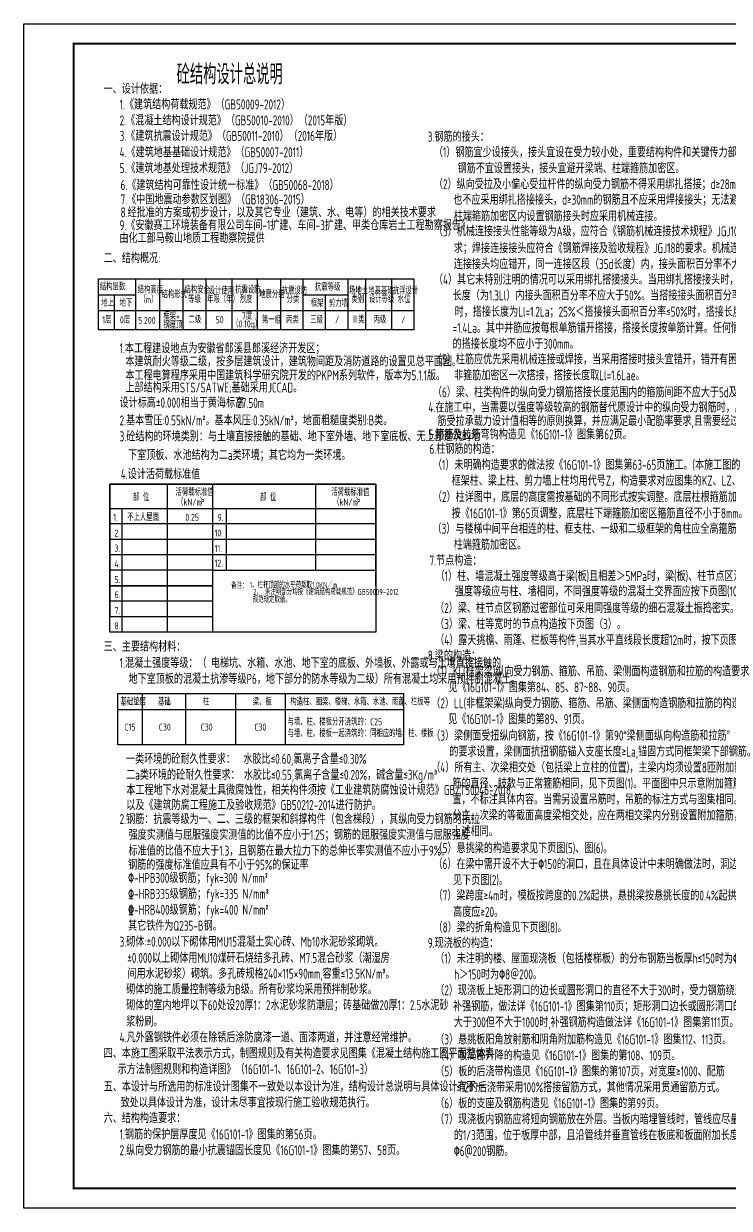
# Model space of a CAD drawing. Extents: x 1885024 to 3341100, y 16453725 to 19955423.
# Drawn here: x 3257000 to 3292387, y 18878255 to 18937655 of the extents above; entities that cross this region are included whole.
import ezdxf

# ---------------------------------------------------------------- set-up
doc = ezdxf.new("R2010")
doc.units = 0
doc.header["$LTSCALE"] = 1000
doc.header["$MEASUREMENT"] = 0
for name, color, linetype in [('3T_WOOD', 21, 'Continuous'), ('PDIM', 3, 'Continuous'), ('TK', 4, 'Continuous'), ('图形', 2, 'Continuous'), ('文字', 4, 'Continuous'), ('结构说明修改', 6, 'Continuous'), ('表格', 8, 'Continuous')]:
    doc.layers.add(name, color=color, linetype=linetype)
doc.styles.add('TSSD_REIN', font='tssdeng.shx', dxfattribs={"width": 0.7, "bigfont": 'tssdchn.shx'})

# ---------------------------------------------------------------- blocks, each defined once
blk = doc.blocks.new('GeYuanFrame_32550481', base_point=(20.09, 4.53))
at = {"layer": 'TK'}
blk.add_lwpolyline([(20.09, 4.53), (20.09, 598.53), (861.09, 598.53), (861.09, 4.53)], close=True, dxfattribs=at)
at = {"layer": 'TK', "const_width": 1}
blk.add_lwpolyline([(45.09, 588.53), (851.09, 588.53), (851.09, 14.53), (45.09, 14.53)], close=True, dxfattribs=at)

msp = doc.modelspace()

# ---------------------------------------------------------------- linework, layer by layer
at = {"layer": 'PDIM', "color": 3}
for p, q in [((3261322, 18914559.3), (3274668.3, 18914559.3)), ((3261322, 18914559.3), (3274668.3, 18914559.3)), ((3261322, 18914559.3), (3261322, 18907920.5)), ((3274668.3, 18914559.3), (3274668.3, 18909470.5)), ((3274668.3, 18914559.3), (3274668.3, 18909470.5)), ((3261322, 18913345.8), (3274668.3, 18913345.8)), ((3261322, 18913345.8), (3274668.3, 18913345.8)), ((3274668.3, 18911020.7), (3267159.5, 18911020.7)), ((3274668.3, 18911020.7), (3267159.5, 18911020.7)), ((3266471.4, 18909470.5), (3261322, 18909470.5)), ((3266471.4, 18909470.5), (3261322, 18909470.5))]:
    msp.add_line(p, q, dxfattribs=at)
at = {"layer": 'PDIM'}
for p, q in [((3274668.3, 18914559.3), (3261322, 18914559.3)), ((3274668.3, 18914559.3), (3261322, 18914559.3)), ((3261322, 18914559.3), (3261322, 18907920.5)), ((3274668.3, 18909470.5), (3274668.3, 18914559.3)), ((3274668.3, 18909470.5), (3274668.3, 18914559.3)), ((3261322, 18909470.5), (3266471.4, 18909470.5))]:
    msp.add_line(p, q, dxfattribs=at)
at = {"layer": '图形', "color": 3, "linetype": 'Continuous'}
msp.add_line((3272126.3, 18924060.2), (3272126.3, 18922312.3), dxfattribs=at)
at = {"layer": '文字', "linetype": 'Continuous'}
for p, q in [((3262605, 18924860.2), (3262605, 18922312.3)), ((3263817.2, 18924860.2), (3263817.2, 18922312.3)), ((3264983.5, 18924860.2), (3264983.5, 18922312.3)), ((3266134.3, 18924860.2), (3266134.3, 18922312.3)), ((3267438.6, 18924860.2), (3267438.6, 18922312.3)), ((3268707.9, 18924860.2), (3268707.9, 18922312.3)), ((3269874.1, 18924860.2), (3269874.1, 18922312.3)), ((3270994.3, 18924860.2), (3270994.3, 18922312.3)), ((3273258.4, 18924860.2), (3273258.4, 18922312.3)), ((3274139.4, 18924860.2), (3274139.4, 18922312.3)), ((3275443.8, 18924860.2), (3275443.8, 18922312.3)), ((3276563.9, 18924860.2), (3276563.9, 18922312.3)), ((3260756.6, 18924060.2), (3262605, 18924060.2)), ((3261536, 18924060.2), (3261536, 18922312.3)), ((3270994.3, 18924060.2), (3273258.4, 18924060.2)), ((3276563.9, 18923260.2), (3260756.6, 18923260.2)), ((3276563.9, 18922312.3), (3260756.6, 18922312.3)), ((3261322, 18914559.3), (3274668.3, 18914559.3)), ((3261322, 18914559.3), (3274668.3, 18914559.3)), ((3261322, 18907145.5), (3261322, 18914559.3)), ((3264197.3, 18914559.3), (3264197.3, 18907145.5)), ((3266471.4, 18914559.3), (3266471.4, 18907145.5)), ((3271628.4, 18914559.3), (3271628.4, 18910245.4)), ((3274668.3, 18914559.3), (3274668.3, 18907145.5)), ((3274668.3, 18914559.3), (3274668.3, 18907145.5)), ((3261322, 18913345.8), (3274668.3, 18913345.8)), ((3261322, 18913345.8), (3274668.3, 18913345.8)), ((3261919.5, 18913345.8), (3261919.5, 18907145.5)), ((3267159.5, 18913345.8), (3267159.5, 18910245.4)), ((3274668.3, 18912570.5), (3261322, 18912570.5)), ((3274668.3, 18912570.5), (3261322, 18912570.5)), ((3274668.3, 18911795.6), (3261322, 18911795.6)), ((3274668.3, 18911795.6), (3261322, 18911795.6)), ((3267159.5, 18911020.7), (3261322, 18911020.7)), ((3266471.4, 18910245.4), (3261322, 18910245.4)), ((3266471.4, 18910245.4), (3274668.3, 18910245.4)), ((3266471.4, 18910245.4), (3274668.3, 18910245.4)), ((3266471.4, 18909470.5), (3261322, 18909470.5)), ((3266471.4, 18908695.5), (3261322, 18908695.5)), ((3266471.4, 18907920.5), (3261322, 18907920.5)), ((3266471.4, 18907145.5), (3261322, 18907145.5)), ((3274668.3, 18907145.5), (3266471.4, 18907145.5)), ((3274668.3, 18907145.5), (3266471.4, 18907145.5)), ((3262941.9, 18904068.6), (3262941.9, 18901498.5)), ((3265115.9, 18904068.6), (3265115.9, 18901498.5)), ((3267615.9, 18904068.6), (3267615.9, 18901498.5)), ((3270115.9, 18904068.6), (3270115.9, 18901498.5)), ((3261729.6, 18903268.6), (3276040.4, 18903268.6))]:
    msp.add_line(p, q, dxfattribs=at)
msp.add_lwpolyline([(3276563.9, 18922312.3), (3260756.6, 18922312.3), (3260756.6, 18924860.2), (3276563.9, 18924860.2)], dxfattribs=at)
msp.add_lwpolyline([(3261729.6, 18904068.6), (3276040.4, 18904068.6), (3276040.4, 18901498.5), (3261729.6, 18901498.5)], close=True, dxfattribs=at)
at = {"layer": '表格', "linetype": 'Continuous'}
msp.add_line((3273258.4, 18924860.2), (3273258.4, 18922312.3), dxfattribs=at)

# ---------------------------------------------------------------- block references
at = {"layer": '3T_WOOD', "xscale": 100, "yscale": 100, "zscale": 100}
msp.add_blockref('GeYuanFrame_32550481', (3257000.1, 18878255.4), dxfattribs=at)

# ---------------------------------------------------------------- texts
at = {"layer": '文字', "linetype": 'Continuous', "style": 'TSSD_REIN', "width": 0.7}
for s, height, p in [('砼结构设计总说明', 1000, (3264669.9, 18934615.2)), ('一、设计依据：', 500, (3261010.8, 18934138.3)), ('1.《建筑结构荷载规范》（GB50009-2012）', 500, (3261810.8, 18933355.6)), ('2.《混凝土结构设计规范》（GB50010-2010）（2015年版）', 500, (3261810.8, 18932555.6)), ('3.《建筑抗震设计规范》（GB50011-2010）（2016年版）', 500, (3261810.8, 18931780.1)), ('3.钢筋的接头：', 500, (3277266, 18931740.1)), ('4.《建筑地基基础设计规范》（GB50007-2011）', 500, (3261810.8, 18930961)), ('（1）钢筋宜少设接头，接头宜设在受力较小处，重要结构构件和关键传力部位的纵向受力', 500, (3277574, 18930958.3)), ('5.《建筑地基处理技术规范》（JGJ79-2012）', 500, (3261810.8, 18930164.5)), ('      钢筋不宜设置接头，接头宜避开梁端、柱端箍筋加密区。', 500, (3277488.8, 18930158.3)), ('6.《建筑结构可靠性设计统一标准》（GB50068-2018）', 500, (3261856.9, 18929314.6)), ('（2）纵向受拉及小偏心受拉杆件的纵向受力钢筋不得采用绑扎搭接；d≥28mm的钢筋', 500, (3277574, 18929358.3)), ('7.《中国地震动参数区划图》（GB18306-2015）', 500, (3261856.9, 18928593.8)), ('也不应采用绑扎搭接接头，d≥30mm的钢筋且不应采用焊接接头；无法避免在梁、', 500, (3278544.9, 18928576.7)), ('8.经批准的方案或初步设计，以及其它专业（建筑、水、电等）的相关技术要求', 500, (3261856.9, 18927943.1)), ('柱端箍筋加密区内设置钢筋接头时应采用机械连接。', 500, (3278570.8, 18927751.9)), ('（3）机械连接接头性能等级为A级，应符合《钢筋机械连接技术规程》JGJ107的有关要', 500, (3277574, 18926997.9)), ('求；焊接连接接头应符合《钢筋焊接及验收规程》JGJ18的要求。机械连接和焊接', 500, (3278570.8, 18926151.9)), ('二、结构概况:', 500, (3261010.8, 18925649.7)), ('连接接头均应错开，同一连接区段（35d长度）内，接头面积百分率不大于50%%%。', 500, (3278570.8, 18925351.9)), ('（4）其它未特别注明的情况可以采用绑扎搭接接头。当用绑扎搭接接头时，同一连接区段', 500, (3277574, 18924574.2)), ('长度（为1.3Ll）内接头面积百分率不应大于50%%%。当搭接接头面积百分率≤25%%%', 500, (3278512.2, 18923781.9)), ('时，搭接长度为Ll=1.2La；25%%%＜搭接接头面积百分率≤50%%%时，搭接长度为Ll', 500, (3278615.8, 18922961.9)), ('=1.4La。其中并筋应按每根单筋错开搭接，搭接长度按单筋计算。任何情况下钢筋', 500, (3278512.2, 18922153.3)), ('的搭接长度均不应小于300mm。', 500, (3278512.2, 18921353.3)), ('（5）柱筋应优先采用机械连接或焊接，当采用搭接时接头宜错开，错开有困难的，允许在', 500, (3277522.2, 18920576.1)), ('     非箍筋加密区一次搭接，搭接长度取Ll=1.6Lae。', 500, (3277522.2, 18919776.1)), ('设计标高±0.000相当于黄海标高', 500, (3261810.8, 18918403.8)), ('（6）梁、柱类构件的纵向受力钢筋搭接长度范围内的箍筋间距不应大于5d及100mm。', 500, (3277522.2, 18918924.4)), ('4.在施工中，当需要以强度等级较高的钢筋替代原设计中的纵向受力钢筋时，应按照钢', 500, (3277298.1, 18918165.5)), ('筋受拉承载力设计值相等的原则换算，并应满足最小配筋率要求,且需要经过设计认可。', 500, (3277752, 18917484.3)), ('3.砼结构的环境类别：与土壤直接接触的基础、地下室外墙、地下室底板、无上部建筑的地', 500, (3261810.8, 18916712.4)), ('5.箍筋及拉筋弯钩构造见《16G101-1》图集第62页。', 500, (3277298.1, 18916810.7)), ('6.柱钢筋的构造：', 500, (3277350.4, 18916086.9)), ('  下室顶板、水池结构为二a类环境；其它均为一类环境。', 500, (3261810.8, 18915777.5)), (' 4.设计活荷载标准值', 500, (3261656.7, 18914820.4)), ('（1）未明确构造要求的做法按《16G101-1》图集第63-65页施工。(本施工图的', 500, (3277526.7, 18915286.9)), ('框架柱、梁上柱、剪力墙上柱均用代号Z，构造要求对应图集的KZ、LZ、QZ。)', 500, (3278458.9, 18914486.9)), ('活荷载标准值', 350, (3264613.3, 18913984.4)), ('活荷载标准值', 350, (3272429.6, 18913984.4)), ('（2）柱详图中，底层的高度需按基础的不同形式按实调整。底层柱根箍筋加密区范围也', 500, (3277526.7, 18913675.1)), ('部 位', 350, (3262475.1, 18913731.7)), ('（kN/m\x8c2', 350, (3264690.9, 18913487.5)), ('）', 350, (3265837.3, 18913487.5)), ('部 位', 350, (3268853.7, 18913731.7)), ('（kN/m\x8c2', 350, (3272513.7, 18913487.5)), ('）', 350, (3273660.1, 18913487.5)), ('1.', 350, (3261490.9, 18912729.1)), ('9.', 350, (3266724.9, 18912715)), ('按《16G101-1》第65页调整，底层柱下端箍筋加密区箍筋直径不小于8mm。', 500, (3278458.9, 18912854.2)), ('（3）与楼梯中间平台相连的柱、框支柱、一级和二级框架的角柱应全高箍筋加密，做法同', 500, (3277503.3, 18912082.2)), ('2.', 350, (3261552.3, 18911939.6)), ('10.', 350, (3266573.5, 18911940.1)), ('     柱端箍筋加密区。', 500, (3277503.3, 18911282.2)), ('3.', 350, (3261552.3, 18911180.2)), ('11.', 350, (3266573.5, 18911164.7)), ('4.', 350, (3261552.3, 18910390)), ('12.', 350, (3266573.5, 18910429.4)), ('7.节点构造：', 500, (3277350.4, 18910486.9)), ('（1）柱、墙混凝土强度等级高于梁(板)且相差＞5MPa时，梁(板)、柱节点区混凝土', 500, (3277658.3, 18909705)), ('5.', 350, (3261552.3, 18909608.8)), ('强度等级应与柱、墙相同，不同强度等级的混凝土交界面应按下页图(10)施工。', 500, (3278624.3, 18908940.5)), ('6.', 350, (3261558.4, 18908853.7)), ('7.', 350, (3261552.3, 18908064.3)), ('（2）梁、柱节点区钢筋过密部位可采用同强度等级的细石混凝土振捣密实。', 500, (3277634.2, 18908102.3)), ('8.', 350, (3261552.3, 18907289.3)), ('（3）梁、柱等宽时的节点构造按下页图（3）。', 500, (3277634.2, 18907302.3)), ('（4）露天挑檐、雨蓬、栏板等构件,当其水平直线段长度超12m时，按下页图（11）设缝。', 500, (3277634.2, 18906502.3)), ('三、主要结构材料：', 500, (3261010.8, 18906171.3)), ('1.混凝土强度等级：（ 电梯坑、水箱、水池、地下室的底板、外墙板、外露或与土壤直接接触的', 500, (3261810.8, 18905352)), ('8.梁的构造：', 500, (3277266, 18905720.4)), ('（1）KL(框架梁)纵向受力钢筋、箍筋、吊筋、梁侧面构造钢筋和拉筋的构造要求', 500, (3277443.1, 18904933.1)), ('地下室顶板的混凝土抗渗等级P6，地下部分的防水等级为二级）所有混凝土均采用预拌制混凝土。', 500, (3262258.5, 18904554.1)), ('见《16G101-1》图集第84、85、87~88、90页。', 500, (3278312.6, 18904133.1)), ('基础垫层', 350, (3261855.5, 18903475.3)), ('基础', 350, (3263736.7, 18903475.3)), ('柱', 350, (3265980.4, 18903475.3)), ('梁、板', 350, (3268489.3, 18903475.3)), ('构造柱、圈梁、楼梯、水箱、水池、雨蓬、栏板等', 350, (3270370, 18903475.3)), ('（2）LL(非框架梁)纵向受力钢筋、箍筋、吊筋、梁侧面构造钢筋和拉筋的构造要求', 500, (3277443.1, 18903333.1)), ('见《16G101-1》图集的第89、91页。', 500, (3278289.8, 18902533.1)), ('与墙、柱、楼板分开浇筑的：C25', 350, (3270231.4, 18902467.9)), ('与墙、柱、楼板一起浇筑的：同相应的墙、柱、楼板', 350, (3270231.4, 18901895.2)), ('（3）梁侧面受扭纵向钢筋，按《16G101-1》第90“梁侧面纵向构造筋和拉筋”', 500, (3277439.7, 18901707.4)), ('一类环境的砼耐久性要求：  水胶比≤0.60,氯离子含量≤0.30%%%', 500, (3262133.5, 18900542.1)), ('的要求设置，梁侧面抗扭钢筋锚入支座长度≥La,锚固方式同框架梁下部钢筋。', 500, (3278347.9, 18900907.4)), ('（4）所有主、次梁相交处（包括梁上立柱的位置)，主梁内均须设置8匝附加箍筋。附加箍', 500, (3277439.7, 18900107.4)), ('二a类环境的砼耐久性要求： 水胶比≤0.55,氯离子含量≤0.20%%%，碱含量≤3Kg/m\x8c3', 500, (3262133.5, 18899742.1)), ('     筋的直径、肢数与正常箍筋相同，见下页图(1)。平面图中只示意附加箍筋的设置位', 500, (3277439.7, 18899307.4)), ('     置，不标注具体内容。当需另设置吊筋时，吊筋的标注方式与图集相同。井字梁或不', 500, (3277439.7, 18898507.4)), ('     分主、次梁的等截面高度梁相交处，应在两相交梁内分别设置附加箍筋，设置方式与', 500, (3277439.7, 18897707.4)), ('2.钢筋：抗震等级为一、二、三级的框架和斜撑构件（包含梯段），其纵向受力钢筋的抗拉', 500, (3261810.8, 18897522.9)), ('强度实测值与屈服强度实测值的比值不应小于1.25；钢筋的屈服强度实测值与屈服强度', 500, (3262258.5, 18896734.9)), ('     上述相同。', 500, (3277439.7, 18896907.4)), ('标准值的比值不应大于1.3，且钢筋在最大拉力下的总伸长率实测值不应小于9%%%。', 500, (3262258.5, 18895934.9)), ('（5）悬挑梁的构造要求见下页图(5)、图(6)。', 500, (3277554.8, 18896065.5)), ('  钢筋的强度标准值应具有不小于95%%%的保证率', 500, (3261810.8, 18895233.3)), ('（6）在梁中需开设不大于\x82150的洞口，且在具体设计中未明确做法时，洞边加筋要求', 500, (3277552.7, 18895265.5)), ('  \x82-HPB300级钢筋；fyk=300 N/mm\x8c2', 500, (3261810.8, 18894572.9)), ('见下页图(2)。', 500, (3278532.5, 18894465.5)), ('  \x83-HRB335级钢筋；fyk=335 N/mm\x8c2', 500, (3261810.8, 18893772.9)), ('（7）梁跨度≥4m时，模板按跨度的0.2%%%起拱，悬挑梁按悬挑长度的0.4%%%起拱，起拱', 500, (3277557.9, 18893691.2)), ('  \x84-HRB400级钢筋；fyk=400 N/mm\x8c2', 500, (3261810.8, 18892972.9)), ('高度应≥20。', 500, (3278541.8, 18892865.8)), ('  其它铁件为Q235-B钢。', 500, (3261810.8, 18892172.9)), ('（8）梁的折角构造见下页图(8)。', 500, (3277557.9, 18892091.2)), ('9.现浇板的构造：', 500, (3277266, 18891309.3)), ('（1）未注明的楼、屋面现浇板（包括楼梯板）的分布钢筋当板厚h≤150时为\x826＠200，', 500, (3277639.6, 18890534.4)), ('h＞150时为\x828＠200。', 500, (3278591.9, 18889736.2)), ('（2）现浇板上矩形洞口的边长或圆形洞口的直径不大于300时，受力钢筋绕过孔洞，不另设', 500, (3277639.6, 18888936.2)), ('砌体的室内地坪以下60处设20厚1：2水泥砂浆防潮层；砖基础做20厚1：2.5水泥砂', 500, (3262141.8, 18888191.9)), ('补强钢筋，做法详《16G101-1》图集第110页；矩形洞口边长或圆形洞口的直径', 500, (3278531, 18888136.2)), ('浆粉刷。', 500, (3262141.8, 18887368.4)), ('大于300但不大于1000时,补强钢筋构造做法详《16G101-1》图集第111页。', 500, (3278573.9, 18887336.2)), ('4.凡外露钢铁件必须在除锈后涂防腐漆一道、面漆两道，并注意经常维护。', 500, (3261810.8, 18886578)), ('（3）悬挑板阳角放射筋和阴角附加筋构造见《16G101-1》图集112、113页。', 500, (3277639.6, 18886472.9)), ('四、本施工图采取平法表示方式，制图规则及有关构造要求见图集《混凝土结构施工图平面整体表', 500, (3261010.8, 18885780.5)), ('（4）板局部升降的构造见《16G101-1》图集的第108、109页。', 500, (3277639.6, 18885672.9)), ('示方法制图规则和构造详图》（16G101-1、16G101-2、16G101-3）', 500, (3261711.3, 18884980.5)), ('（5）板的后浇带构造见《16G101-1》图集的第107页，对宽度≥1000、配筋', 500, (3277639.6, 18884872.9)), ('五、本设计与所选用的标准设计图集不一致处以本设计为准，结构设计总说明与具体设计有不一', 500, (3261014, 18884110.3)), ('     ≤12的后浇带采用100%%%搭接留筋方式，其他情况采用贯通留筋方式。', 500, (3277639.6, 18884072.9)), ('    致处以具体设计为准，设计未尽事宜按现行施工验收规范执行。', 500, (3261014, 18883310.3)), ('（6）板的支座及钢筋构造见《16G101-1》图集的第99页。', 500, (3277639.6, 18883272.9)), ('六、结构构造要求：', 500, (3261010.8, 18882531.2)), ('（7）现浇板内钢筋应将短向钢筋放在外层。当板内暗埋管线时，管线应尽量布置在板跨', 500, (3277639.6, 18882472.9)), ('1.钢筋的保护层厚度见《16G101-1》图集的第56页。', 500, (3261810.8, 18881714.1)), ('的1/3范围，位于板厚中部，且沿管线并垂直管线在板底和板面附加长度为600的', 500, (3278571, 18881672.9)), ('2.纵向受力钢筋的最小抗震锚固长度见《16G101-1》图集的第57、58页。', 500, (3261810.8, 18880917.9)), ('\x826@200钢筋。', 500, (3278571, 18880872.9))]:
    msp.add_text(s, height=height, dxfattribs=at).set_placement(p)
at = {"layer": '文字', "color": 6, "linetype": 'Continuous', "style": 'TSSD_REIN', "width": 0.7}
for s, p in [('9.《安徽赛工环境装备有限公司车间-1扩建、车间-3扩建、甲类仓库岩土工程勘察报告》', (3261802.3, 18927300.5)), ('由化工部马鞍山地质工程勘察院提供', (3261802.3, 18926660.8)), ('1.本工程建设地点为安徽省郎溪县郎溪经济开发区；', (3261810.8, 18921128.1)), ('本建筑耐火等级二级，按多层建筑设计，建筑物间距及消防道路的设置见总平面图。', (3262101.2, 18920470.6)), ('本工程电算程序采用中国建筑科学研究院开发的PKPM系列软件，版本为5.1.1版。', (3262101.2, 18919771.2)), ('上部结构采用STS/SATWE;基础采用JCCAD。', (3262101.2, 18919161.5)), ('本工程地下水对混凝土具微腐蚀性，相关构件须按《工业建筑防腐蚀设计规范》GB/T50046-2018', (3262146.2, 18898984.1)), ('以及《建筑防腐工程施工及验收规范》GB50212-2014进行防护。', (3262146.2, 18898228.5))]:
    msp.add_text(s, height=500, dxfattribs=at).set_placement(p)
at = {"layer": '文字', "color": 2, "linetype": 'Continuous', "style": 'TSSD_REIN', "width": 0.7}
for s, p in [('备注：', (3267406.5, 18909326.4)), ('1、栏杆顶部的水平荷载取1.0KN／m', (3268332.4, 18909361.6)), ('   2、 未注明部分均按《建筑结构荷载规范》GB50009-2012', (3268044.2, 18909011.5)), ('规范规定取值。', (3268485.3, 18908627.6))]:
    msp.add_text(s, height=300, dxfattribs=at).set_placement(p)
at = {"layer": '结构说明修改', "style": 'TSSD_REIN', "width": 0.7}
for s, height, p in [('框架+', 350, (3264001.2, 18922812.9)), ('7度', 350, (3267939.7, 18922825.1)), ('1层', 350, (3260942.3, 18922632.8)), ('0层', 350, (3261828, 18922632.8)), ('5.200', 350, (3262742.6, 18922605.4)), ('钢屋顶', 350, (3264001.2, 18922375.1)), ('二级', 350, (3265268, 18922632.8)), ('50', 350, (3266626, 18922632.8)), ('（0.10g）', 350, (3267452.4, 18922425.8)), ('第一组', 350, (3268948.1, 18922632.8)), ('丙类', 350, (3270158.7, 18922632.8)), ('三级', 350, (3271373.1, 18922632.8)), ('/', 350, (3272615.1, 18922632.8)), ('Ⅱ类', 350, (3273455.9, 18922632.8)), ('丙级', 350, (3274545.4, 18922632.8)), ('/', 350, (3275932.6, 18922632.8)), ('2.基本雪压:0.55kN/m\x8c2\x8d。基本风压:0.35kN/m\x8c2\x8d，地面粗糙度类别:B类。', 500, (3261810.8, 18917512.4)), ('不上人屋面', 350, (3262189.5, 18912729.1)), ('0.25', 350, (3265112.4, 18912729.1)), ('C15', 350, (3262060.4, 18902211.2)), ('C30', 350, (3263778.8, 18902211.2)), ('C30', 350, (3265879, 18902211.2)), ('C30', 350, (3268568.1, 18902211.2)), ('3.砌体:±0.000以下砌体用MU15混凝土实心砖、Mb10水泥砂浆砌筑。', 500, (3261810.8, 18891372.2)), ('±0.000以上砌体用MU10煤矸石烧结多孔砖、M7.5混合砂浆（潮湿房', 500, (3262195.9, 18890560.1)), ('间用水泥砂浆）砌筑。多孔砖规格240×115×90mm,容重≤13.5KN/m\x8c3\x8e\x8d\x8d。', 500, (3262203.1, 18889772.2)), ('砌体的施工质量控制等级为B级。所有砂浆均采用预拌制砂浆。', 500, (3262141.8, 18888988))]:
    msp.add_text(s, height=height, dxfattribs=at).set_placement(p)
at = {"layer": '结构说明修改', "color": 1, "style": 'TSSD_REIN', "width": 0.7}
msp.add_text('27.50m', height=500, dxfattribs=at).set_placement((3267709.4, 18918388.8))
at = {"layer": '表格', "color": 3, "linetype": 'Continuous', "style": 'TSSD_REIN', "width": 0.7}
for s, p in [('结构层数', (3260817.3, 18924288.3)), ('结构高度', (3262716.2, 18924134.5)), ('结构形式', (3263913.1, 18923905.4)), ('结构安全', (3265064, 18924135)), ('设计使用', (3266276.2, 18924089)), ('抗震设防', (3267607.9, 18924135)), ('地震分组', (3268803.7, 18923905.4)), ('抗震设防', (3269939.3, 18924089)), ('抗震等级', (3271607.5, 18924272.5)), ('场地土', (3273314.6, 18924089)), ('地基基础', (3274281.3, 18924089)), ('抗浮设计', (3275508.9, 18924089)), ('地上', (3260888.1, 18923475.5)), ('地下', (3261808.3, 18923475.5)), ('（m）', (3262808.3, 18923643.8)), ('等级', (3265248.1, 18923659.5)), ('年限（年）', (3266199.5, 18923659.5)), ('烈度', (3267836.5, 18923659.5)), ('分类', (3270186.1, 18923659.5)), ('框架', (3271396.1, 18923460.1)), ('剪力墙', (3272306.4, 18923460.1)), ('类别', (3273437.4, 18923659.5)), ('设计等级', (3274313.5, 18923659.5)), ('水位', (3275755.8, 18923659.5))]:
    msp.add_text(s, height=350, dxfattribs=at).set_placement(p)

doc.saveas('drawing.dxf')
